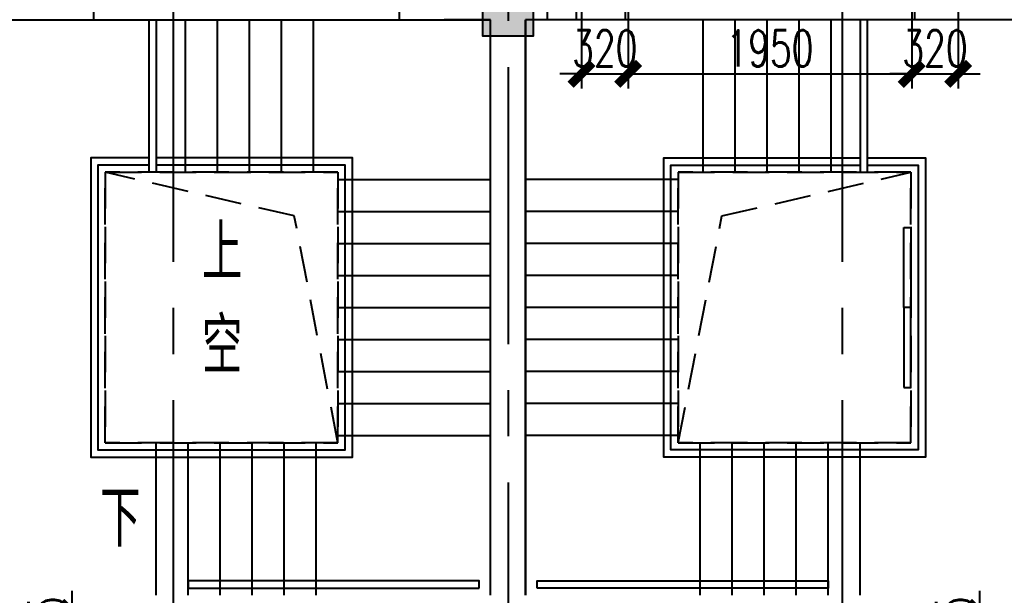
# Model space of a CAD drawing. Extents: x 296441 to 853063, y 459050 to 1117990.
# Drawn here: x 626340 to 633110, y 575747 to 579707 of the extents above; entities that cross this region are included whole.
import ezdxf

# ---------------------------------------------------------------- set-up
doc = ezdxf.new("R2010")
doc.units = 0
doc.header["$LTSCALE"] = 1000
doc.linetypes.add('14-GRID$0$CENTER2', pattern=[28.575, 19.05, -3.175, 3.175, -3.175])
doc.linetypes.add('E1-FL03$0$HIDDEN', pattern=[0.375, 0.25, -0.125])
for name, color, linetype in [('0-COL-H1', 170, 'Continuous'), ('14-GRID$0$G-GRID', 9, '14-GRID$0$CENTER2'), ('dianti-BM01$0$A-HRAL', 5, 'Continuous'), ('DIM_SYMB', 3, 'Continuous'), ('DZ-TEXT-FL01$0$A-ROOM-IDEN', 4, 'Continuous'), ('E1-FL02$0$A-STRS', 4, 'Continuous'), ('E1-FL03$0$A-HOLE', 211, 'Continuous'), ('E1-FL03$0$A-HRAL', 5, 'Continuous'), ('E1-FL03$0$A-OVLK', 140, 'Continuous'), ('E1-FL03$0$A-STRS', 4, 'Continuous'), ('E2-E3-FL03$0$A-OVLK', 140, 'Continuous'), ('E2-E3-FL03$0$A-WALL', 1, 'Continuous'), ('E2-E3-FL03$0$E1-FL03$0$A-HOLE-MECH', 222, 'Continuous'), ('E2-E3-FL03$0$E1-FL03$0$A-OVLK', 140, 'Continuous'), ('E2-E3-FL03$0$E1-FL03$0$A-WALL', 1, 'Continuous'), ('E_OTHER', 7, 'Continuous'), ('ZT1_Dim---标注---PM、LM、DY、JD', 252, 'Continuous')]:
    doc.layers.add(name, color=color, linetype=linetype)
doc.styles.add('E2-E3-FL03$0$E1-FL03$0$Standard', font='')
doc.styles.get("Standard").update_dxf_attribs({"font": 'gbenor.shx', "bigfont": 'gbcbig.shx'})
doc.styles.add('ZT-DIMSTYLE', font='ROMANS.shx', dxfattribs={"width": 0.7, "bigfont": 'CHINESE.shx'})
doc.styles.get('E2-E3-FL03$0$E1-FL03$0$Standard').set_extended_font_data('SimSun')
doc.dimstyles.new('ZT-DIM100', dxfattribs={"dimscale": 100, "dimtxt": 2.5, "dimasz": 1.5, "dimexe": 1, "dimexo": 1, "dimgap": 0.5, "dimtad": 1, "dimdec": 0, "dimdsep": 46, "dimtxsty": 'ZT-DIMSTYLE', "dimblk": 'ARCHTICK', "dimcen": 2.5, "dimclrd": 175, "dimclre": 175, "dimclrt": 7, "dimazin": 2, "dimtfac": 1, "dimtix": 1, "dimtmove": 2, "dimatfit": 3, "dimfxl": 0, "dimarcsym": 0})

# ---------------------------------------------------------------- blocks, each defined once
blk = doc.blocks.new('E2-E3-FL03$0$E1-FL03$0$XINFENG-1F2F')
for p, q in [((0, 0), (0, 240)), ((200, 0), (200, 240))]:
    blk.add_line(p, q)
for radius in [110, 100]:
    blk.add_arc((100, 240), radius, 0, 180)
blk = doc.blocks.new('GGGGW23')
at = {"layer": 'dianti-BM01$0$A-HRAL'}
blk.add_lwpolyline([(926887.2, 402277.7), (926887.2, 402327.7), (928887.2, 402327.7), (928887.2, 402277.7), (926887.2, 402277.7)], dxfattribs=at)
at = {"layer": 'DIM_SYMB'}
blk.add_lwpolyline([(929107.2, 402752.7, 0, 0, 0), (927332.2, 402752.7, 0, 0, 0), (927332.2, 405662.7, 0, 0, 0), (928557.2, 405662.7, 80, 0, 0), (928857.2, 405662.7, 0, 0, 0)], format="xyseb", dxfattribs=at)
at = {"layer": 'E1-FL02$0$A-STRS', "ltscale": 0.1}
for p, q in [((928007.2, 402227.7), (928007.2, 403277.7)), ((928227.2, 402227.7), (928227.2, 403277.7)), ((928447.2, 402227.7), (928447.2, 403277.7)), ((928667.2, 402227.7), (928667.2, 403277.7)), ((928887.2, 402227.7), (928887.2, 403277.7))]:
    blk.add_line(p, q, dxfattribs=at)
at = {"layer": 'E1-FL03$0$A-HOLE', "linetype": 'E1-FL03$0$HIDDEN'}
for points in [[(929457.2, 405137.7), (927857.2, 405137.7), (927857.2, 403277.7), (929457.2, 403277.7)], [(929457.2, 403277.7), (927857.2, 403277.7), (927857.2, 405137.7), (929457.2, 405137.7)]]:
    blk.add_lwpolyline(points, close=True, dxfattribs=at)
blk.add_lwpolyline([(927857.2, 403277.7), (928157.2, 404837.7), (929457.2, 405137.7)], dxfattribs=at)
at = {"layer": 'E1-FL03$0$A-HRAL'}
for p, q in [((929107.2, 406187.7), (929107.2, 405137.7)), ((929157.2, 406187.7), (929157.2, 405137.7))]:
    blk.add_line(p, q, dxfattribs=at)
for points in [[(929157.2, 405237.7), (929557.2, 405237.7), (929557.2, 403177.7), (927757.2, 403177.7), (927757.2, 405237.7), (929107.2, 405237.7)], [(929157.2, 405187.7), (929507.2, 405187.7), (929507.2, 403227.7), (927807.2, 403227.7), (927807.2, 405187.7), (929107.2, 405187.7)]]:
    blk.add_lwpolyline(points, dxfattribs=at)
at = {"layer": 'E1-FL03$0$A-OVLK', "linetype": 'E1-FL03$0$HIDDEN', "ltscale": 10}
for points in [[(929407.2, 404757.7), (929457.2, 404757.7), (929457.2, 404207.7), (929407.2, 404207.7)], [(929407.2, 403657.7), (929457.2, 403657.7), (929457.2, 404207.7), (929407.2, 404207.7)]]:
    blk.add_lwpolyline(points, close=True, dxfattribs=at)
at = {"layer": 'E1-FL03$0$A-STRS', "ltscale": 0.1}
for p, q in [((928027.2, 406187.7), (928027.2, 405137.7)), ((928247.2, 406187.7), (928247.2, 405137.7)), ((928467.2, 406187.7), (928467.2, 405137.7)), ((928687.2, 406187.7), (928687.2, 405137.7)), ((928907.2, 406187.7), (928907.2, 405137.7)), ((929107.2, 406187.7), (929107.2, 405137.7)), ((927857.2, 405087.7), (926807.2, 405087.7)), ((927857.2, 404867.7), (926807.2, 404867.7)), ((927857.2, 404647.7), (926807.2, 404647.7)), ((927857.2, 404427.7), (926807.2, 404427.7)), ((927857.2, 404207.7), (926807.2, 404207.7)), ((927857.2, 403987.7), (926807.2, 403987.7)), ((927857.2, 403767.7), (926807.2, 403767.7)), ((927857.2, 403547.7), (926807.2, 403547.7)), ((927857.2, 403327.7), (926807.2, 403327.7)), ((929107.2, 402227.7), (929107.2, 403277.7))]:
    blk.add_line(p, q, dxfattribs=at)
at = {"layer": 'E2-E3-FL03$0$A-WALL'}
blk.add_line((927137.2, 406187.7), (926807.2, 406187.7), dxfattribs=at)
blk.add_lwpolyline([(926807.2, 406187.7), (926807.2, 402227.7)], dxfattribs=at)
at = {"layer": 'E2-E3-FL03$0$E1-FL03$0$A-OVLK'}
blk.add_line((929482.2, 406187.7), (927492.2, 406187.7), dxfattribs=at)
at = {"layer": 'E2-E3-FL03$0$E1-FL03$0$A-WALL'}
for p, q in [((927492.2, 406427.7), (927492.2, 406187.7)), ((929482.2, 406427.7), (929482.2, 406187.7)), ((926807.2, 402227.7), (926807.2, 406187.7)), ((927492.2, 406187.7), (926807.2, 406187.7)), ((931587.2, 406187.7), (929482.2, 406187.7))]:
    blk.add_line(p, q, dxfattribs=at)
at = {"layer": 'E2-E3-FL03$0$E1-FL03$0$A-HOLE-MECH', "xscale": -1}
blk.add_blockref('E2-E3-FL03$0$E1-FL03$0$XINFENG-1F2F', (927157.2, 406187.7), dxfattribs=at)
at = {"style": 'E2-E3-FL03$0$E1-FL03$0$Standard', "flags": 9}
for tag in ['YSIZE', 'XSIZE']:
    blk.add_attdef(tag, (931417.2, 404207.7, 0), '', height=0.5, rotation=90, dxfattribs=at)
blk = doc.blocks.new('555Y')
at = {"layer": 'dianti-BM01$0$A-HRAL'}
blk.add_lwpolyline([(667203.9, 93893.4), (667203.9, 93943.4), (665203.9, 93943.4), (665203.9, 93893.4), (667203.9, 93893.4)], dxfattribs=at)
at = {"layer": 'DIM_SYMB'}
blk.add_lwpolyline([(664983.9, 94368.4, 0, 0, 0), (666758.9, 94368.4, 0, 0, 0), (666758.9, 97278.4, 0, 0, 0), (665533.9, 97278.4, 80, 0, 0), (665233.9, 97278.4, 0, 0, 0)], format="xyseb", dxfattribs=at)
at = {"layer": 'E1-FL02$0$A-STRS', "ltscale": 0.1}
for p, q in [((665203.9, 93843.4), (665203.9, 94893.4)), ((665423.9, 93843.4), (665423.9, 94893.4)), ((665643.9, 93843.4), (665643.9, 94893.4)), ((665863.9, 93843.4), (665863.9, 94893.4)), ((666083.9, 93843.4), (666083.9, 94893.4))]:
    blk.add_line(p, q, dxfattribs=at)
at = {"layer": 'E1-FL03$0$A-HOLE', "linetype": 'E1-FL03$0$HIDDEN'}
for points in [[(664633.9, 96753.4), (666233.9, 96753.4), (666233.9, 94893.4), (664633.9, 94893.4)], [(664633.9, 94893.4), (666233.9, 94893.4), (666233.9, 96753.4), (664633.9, 96753.4)]]:
    blk.add_lwpolyline(points, close=True, dxfattribs=at)
blk.add_lwpolyline([(666233.9, 94893.4), (665933.9, 96453.4), (664633.9, 96753.4)], dxfattribs=at)
at = {"layer": 'E1-FL03$0$A-HRAL'}
for p, q in [((664933.9, 97803.4), (664933.9, 96753.4)), ((664983.9, 97803.4), (664983.9, 96753.4))]:
    blk.add_line(p, q, dxfattribs=at)
for points in [[(664933.9, 96853.4), (664533.9, 96853.4), (664533.9, 94793.4), (666333.9, 94793.4), (666333.9, 96853.4), (664983.9, 96853.4)], [(664933.9, 96803.4), (664583.9, 96803.4), (664583.9, 94843.4), (666283.9, 94843.4), (666283.9, 96803.4), (664983.9, 96803.4)]]:
    blk.add_lwpolyline(points, dxfattribs=at)
at = {"layer": 'E1-FL03$0$A-STRS', "ltscale": 0.1}
for p, q in [((664983.9, 97803.4), (664983.9, 96753.4)), ((665183.9, 97803.4), (665183.9, 96753.4)), ((665403.9, 97803.4), (665403.9, 96753.4)), ((665623.9, 97803.4), (665623.9, 96753.4)), ((665843.9, 97803.4), (665843.9, 96753.4)), ((666063.9, 97803.4), (666063.9, 96753.4)), ((666233.9, 96703.4), (667283.9, 96703.4)), ((666233.9, 96483.4), (667283.9, 96483.4)), ((666233.9, 96263.4), (667283.9, 96263.4)), ((666233.9, 96043.4), (667283.9, 96043.4)), ((666233.9, 95823.4), (667283.9, 95823.4)), ((666233.9, 95603.4), (667283.9, 95603.4)), ((666233.9, 95383.4), (667283.9, 95383.4)), ((666233.9, 95163.4), (667283.9, 95163.4)), ((666233.9, 94943.4), (667283.9, 94943.4)), ((664983.9, 93843.4), (664983.9, 94893.4))]:
    blk.add_line(p, q, dxfattribs=at)
at = {"layer": 'E2-E3-FL03$0$A-OVLK'}
blk.add_line((664553.9, 97803.4), (666653.9, 97803.4), dxfattribs=at)
at = {"layer": 'E2-E3-FL03$0$A-WALL'}
for p, q in [((663884, 97803.4), (664553.9, 97803.4)), ((666653.9, 97803.4), (667283.9, 97803.4)), ((667283.9, 97803.4), (666963.9, 97803.4))]:
    blk.add_line(p, q, dxfattribs=at)
for points in [[(664433.9, 98643.4), (664608.9, 98643.4), (664608.9, 98523.4), (664553.9, 98523.4), (664553.9, 97803.4)], [(666773.9, 98643.4), (666598.9, 98643.4), (666598.9, 98523.4), (666653.9, 98523.4), (666653.9, 97803.4)], [(667283.9, 93843.4), (667283.9, 97803.4)]]:
    blk.add_lwpolyline(points, dxfattribs=at)
at = {"layer": 'E2-E3-FL03$0$E1-FL03$0$A-WALL'}
for p, q in [((662503.9, 97803.4), (664628.9, 97803.4)), ((667283.9, 93843.4), (667283.9, 97803.4))]:
    blk.add_line(p, q, dxfattribs=at)
at = {"style": 'E2-E3-FL03$0$E1-FL03$0$Standard', "text_generation_flag": 4, "flags": 9}
for tag in ['XSIZE', 'YSIZE']:
    blk.add_attdef(tag, (662673.9, 95823.4, 0), '', height=0.5, rotation=90, dxfattribs=at)
blk = doc.blocks.new('GG34')
at = {"layer": '0-COL-H1', "color": 130, "insert": (828038.5, 420966.7), "char_height": 385.82, "width": 522.766, "attachment_point": 1}
blk.add_mtext('上空', dxfattribs=at)
at = {"layer": 'DZ-TEXT-FL01$0$A-ROOM-IDEN'}
blk.add_text('下', height=385.8, dxfattribs=at).set_placement((827338.4, 418746.9))
blk = doc.blocks.new('_ArchTick')
at = {"color": 0, "linetype": 'ByBlock', "const_width": 0.4}
blk.add_lwpolyline([(-0.5, -0.5), (0.5, 0.5)], dxfattribs=at)
blk = doc.blocks.new('*D1257')
at = {"layer": 'Defpoints', "color": 0, "ltscale": 1000, "transparency": 16777216}
for p in [(632473.5, 579977.2), (632793.5, 579977.2), (632793.5, 579334.3)]:
    blk.add_point(p, dxfattribs=at)
at = {"layer": 'ZT1_Dim---标注---PM、LM、DY、JD', "color": 175, "linetype": 'ByBlock', "lineweight": -2, "ltscale": 1000, "transparency": 16777216}
for p, q in [((632473.5, 579877.2), (632473.5, 579234.3)), ((632793.5, 579877.2), (632793.5, 579234.3)), ((632473.5, 579334.3), (632323.5, 579334.3)), ((632473.5, 579334.3), (632793.5, 579334.3)), ((632793.5, 579334.3), (632943.5, 579334.3))]:
    blk.add_line(p, q, dxfattribs=at)
at = {"layer": 'ZT1_Dim---标注---PM、LM、DY、JD', "color": 175, "lineweight": -2, "ltscale": 1000, "transparency": 16777216, "xscale": 150, "yscale": 150, "zscale": 150}
blk.add_blockref('_ArchTick', (632473.5, 579334.3), dxfattribs=at)
at = {"layer": 'ZT1_Dim---标注---PM、LM、DY、JD', "color": 175, "lineweight": -2, "ltscale": 1000, "transparency": 16777216, "xscale": 150, "yscale": 150, "zscale": 150, "rotation": 180}
blk.add_blockref('_ArchTick', (632793.5, 579334.3), dxfattribs=at)
at = {"layer": 'ZT1_Dim---标注---PM、LM、DY、JD', "color": 7, "ltscale": 1000, "transparency": 16777216, "insert": (632633.5, 579509.3), "char_height": 250, "attachment_point": 5, "style": 'ZT-DIMSTYLE'}
blk.add_mtext('320', dxfattribs=at)
blk = doc.blocks.new('*D1258')
at = {"layer": 'Defpoints', "color": 0, "ltscale": 1000, "transparency": 16777216}
for p in [(632473.5, 579977.2), (630523.5, 579972.2, 0), (632473.5, 579334.3)]:
    blk.add_point(p, dxfattribs=at)
at = {"layer": 'ZT1_Dim---标注---PM、LM、DY、JD', "color": 175, "linetype": 'ByBlock', "lineweight": -2, "ltscale": 1000, "transparency": 16777216}
for p, q in [((630523.5, 579872.2), (630523.5, 579234.3)), ((632473.5, 579877.2), (632473.5, 579234.3)), ((630523.5, 579334.3), (632473.5, 579334.3))]:
    blk.add_line(p, q, dxfattribs=at)
at = {"layer": 'ZT1_Dim---标注---PM、LM、DY、JD', "color": 175, "lineweight": -2, "ltscale": 1000, "transparency": 16777216, "xscale": 150, "yscale": 150, "zscale": 150, "rotation": 180}
blk.add_blockref('_ArchTick', (630523.5, 579334.3), dxfattribs=at)
at = {"layer": 'ZT1_Dim---标注---PM、LM、DY、JD', "color": 175, "lineweight": -2, "ltscale": 1000, "transparency": 16777216, "xscale": 150, "yscale": 150, "zscale": 150}
blk.add_blockref('_ArchTick', (632473.5, 579334.3), dxfattribs=at)
at = {"layer": 'ZT1_Dim---标注---PM、LM、DY、JD', "color": 7, "ltscale": 1000, "transparency": 16777216, "insert": (631498.5, 579509.3), "char_height": 250, "attachment_point": 5, "style": 'ZT-DIMSTYLE'}
blk.add_mtext('1950', dxfattribs=at)
blk = doc.blocks.new('*D1259')
at = {"layer": 'Defpoints', "color": 0, "ltscale": 1000, "transparency": 16777216}
for p in [(630203.5, 579982.1, 0), (630523.5, 579972.2, 0), (630523.5, 579334.3)]:
    blk.add_point(p, dxfattribs=at)
at = {"layer": 'ZT1_Dim---标注---PM、LM、DY、JD', "color": 175, "linetype": 'ByBlock', "lineweight": -2, "ltscale": 1000, "transparency": 16777216}
for p, q in [((630203.5, 579882.1), (630203.5, 579234.3)), ((630523.5, 579872.2), (630523.5, 579234.3)), ((630203.5, 579334.3), (630053.5, 579334.3)), ((630203.5, 579334.3), (630523.5, 579334.3)), ((630523.5, 579334.3), (630673.5, 579334.3))]:
    blk.add_line(p, q, dxfattribs=at)
at = {"layer": 'ZT1_Dim---标注---PM、LM、DY、JD', "color": 175, "lineweight": -2, "ltscale": 1000, "transparency": 16777216, "xscale": 150, "yscale": 150, "zscale": 150}
blk.add_blockref('_ArchTick', (630203.5, 579334.3), dxfattribs=at)
at = {"layer": 'ZT1_Dim---标注---PM、LM、DY、JD', "color": 175, "lineweight": -2, "ltscale": 1000, "transparency": 16777216, "xscale": 150, "yscale": 150, "zscale": 150, "rotation": 180}
blk.add_blockref('_ArchTick', (630523.5, 579334.3), dxfattribs=at)
at = {"layer": 'ZT1_Dim---标注---PM、LM、DY、JD', "color": 7, "ltscale": 1000, "transparency": 16777216, "insert": (630363.5, 579509.3), "char_height": 250, "attachment_point": 5, "style": 'ZT-DIMSTYLE'}
blk.add_mtext('320', dxfattribs=at)
blk = doc.blocks.new('*D1847')
at = {"layer": 'Defpoints', "color": 0, "ltscale": 1000, "transparency": 16777216}
for p in [(626701.4, 575627.2), (627278.5, 575627.2), (627278.5, 575402.2)]:
    blk.add_point(p, dxfattribs=at)
at = {"layer": 'ZT1_Dim---标注---PM、LM、DY、JD', "color": 175, "linetype": 'ByBlock', "lineweight": -2, "ltscale": 1000, "transparency": 16777216}
for p, q in [((626701.4, 575627.2), (626701.4, 575777.2)), ((627178.5, 575627.2), (626601.4, 575627.2)), ((626701.4, 575402.2), (626701.4, 575627.2)), ((627178.5, 575402.2), (626601.4, 575402.2)), ((626701.4, 575402.2), (626701.4, 575252.2))]:
    blk.add_line(p, q, dxfattribs=at)
at = {"layer": 'ZT1_Dim---标注---PM、LM、DY、JD', "color": 175, "lineweight": -2, "ltscale": 1000, "transparency": 16777216, "xscale": 150, "yscale": 150, "zscale": 150}
for p, rotation in [((626701.4, 575627.2), 270), ((626701.4, 575402.2), 90)]:
    blk.add_blockref('_ArchTick', p, dxfattribs=dict(at, rotation=rotation))
at = {"layer": 'ZT1_Dim---标注---PM、LM、DY、JD', "color": 7, "ltscale": 1000, "transparency": 16777216, "insert": (626526.4, 575514.7), "char_height": 250, "attachment_point": 5, "rotation": 90, "style": 'ZT-DIMSTYLE'}
blk.add_mtext('225', dxfattribs=at)
blk = doc.blocks.new('*D1853')
at = {"layer": 'Defpoints', "color": 0, "ltscale": 1000, "transparency": 16777216}
for p in [(632118.5, 575627.2), (632942, 575627.2), (632118.5, 575402.2)]:
    blk.add_point(p, dxfattribs=at)
at = {"layer": 'ZT1_Dim---标注---PM、LM、DY、JD', "color": 175, "linetype": 'ByBlock', "lineweight": -2, "ltscale": 1000, "transparency": 16777216}
for p, q in [((632942, 575627.2), (632942, 575777.2)), ((632218.5, 575627.2), (633042, 575627.2)), ((632942, 575402.2), (632942, 575627.2)), ((632218.5, 575402.2), (633042, 575402.2)), ((632942, 575402.2), (632942, 575252.2))]:
    blk.add_line(p, q, dxfattribs=at)
at = {"layer": 'ZT1_Dim---标注---PM、LM、DY、JD', "color": 175, "lineweight": -2, "ltscale": 1000, "transparency": 16777216, "xscale": 150, "yscale": 150, "zscale": 150}
for p, rotation in [((632942, 575627.2), 270), ((632942, 575402.2), 90)]:
    blk.add_blockref('_ArchTick', p, dxfattribs=dict(at, rotation=rotation))
at = {"layer": 'ZT1_Dim---标注---PM、LM、DY、JD', "color": 7, "ltscale": 1000, "transparency": 16777216, "insert": (632767, 575514.7), "char_height": 250, "attachment_point": 5, "rotation": 90, "style": 'ZT-DIMSTYLE'}
blk.add_mtext('225', dxfattribs=at)

msp = doc.modelspace()

# ---------------------------------------------------------------- linework, layer by layer
at = {"layer": '0-COL-H1', "elevation": 0}
msp.add_lwpolyline([(629873.4, 579947.2), (629523.4, 579947.2), (629523.4, 579597.2), (629873.4, 579597.2)], close=True, dxfattribs=at)
at = {"layer": '0-COL-H1', "color": 254}
msp.add_solid([(629523.4, 579597.2, 0), (629523.4, 579947.2, 0), (629873.4, 579597.2, 0), (629873.4, 579947.2, 0)], dxfattribs=at)
at = {"layer": '14-GRID$0$G-GRID', "color": 8, "ltscale": 0.1}
for p, q in [((627398.5, 572327.2), (627398.5, 590811)), ((629698.5, 590811), (629698.5, 558052.5)), ((631998.5, 572327.2), (631998.5, 590811))]:
    msp.add_line(p, q, dxfattribs=at)

# ---------------------------------------------------------------- block references
at = {"layer": 'E_OTHER'}
for name, p in [('GG34', (-200444.3, 157334.5, 0)), ('555Y', (-37705.4, 481903.8)), ('GGGGW23', (-296988.8, 173519.5))]:
    msp.add_blockref(name, p, dxfattribs=at)

# ---------------------------------------------------------------- dimensions: what is measured, and where the dimension line sits
at = {"layer": 'ZT1_Dim---标注---PM、LM、DY、JD', "ltscale": 1000}
for base, p1, p2, picture, middle in [((630523.5, 579334.3, 0), (630203.5, 579982.1, 0), (630523.5, 579972.2), '*D1259', (630363.5, 579509.3, 0)), ((632473.5, 579334.3, 0), (630523.5, 579972.2), (632473.5, 579977.2, 0), '*D1258', (631498.5, 579509.3, 0)), ((632793.5, 579334.3, 0), (632473.5, 579977.2, 0), (632793.5, 579977.2, 0), '*D1257', (632633.5, 579509.3, 0))]:
    dim = msp.add_linear_dim(base=base, p1=p1, p2=p2, dimstyle='ZT-DIM100', dxfattribs=at)
    dim.commit()
    dim.dimension.update_dxf_attribs({"geometry": picture, "text_midpoint": middle})
for base, p1, p2, picture, middle in [((626701.4, 575627.2), (627278.5, 575402.2), (627278.5, 575627.2), '*D1847', (626526.4, 575514.7)), ((632942, 575627.2), (632118.5, 575402.2), (632118.5, 575627.2), '*D1853', (632767, 575514.7))]:
    dim = msp.add_linear_dim(base=base, p1=p1, p2=p2, angle=90, dimstyle='ZT-DIM100', dxfattribs=at)
    dim.commit()
    dim.dimension.update_dxf_attribs({"geometry": picture, "text_midpoint": middle})

doc.saveas('drawing.dxf')
